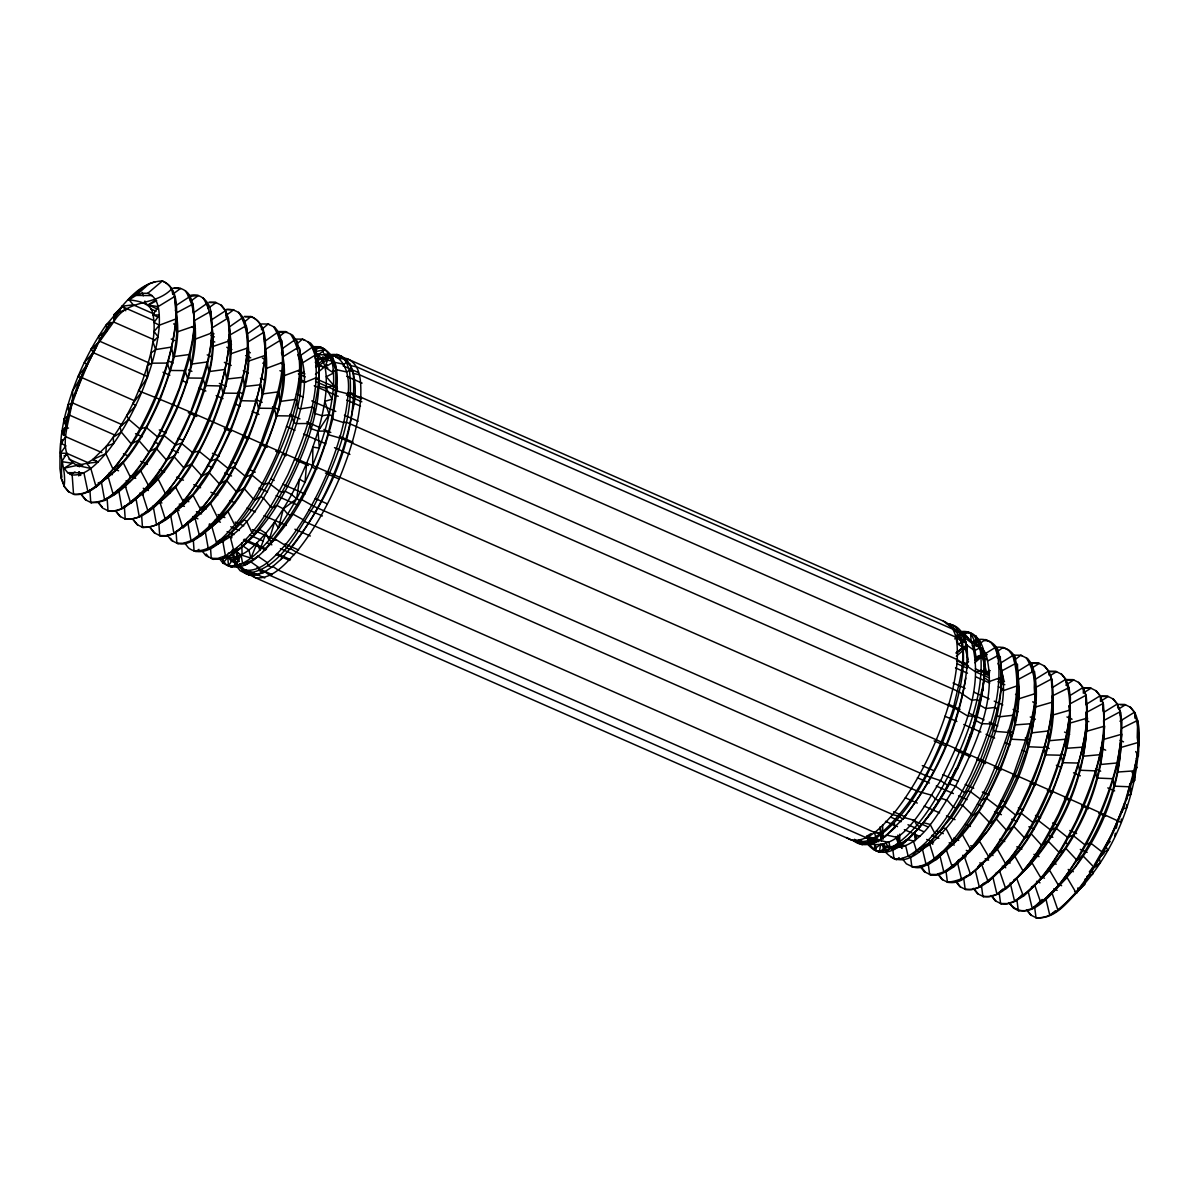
<?xml version="1.0" encoding="UTF-8"?>
<svg xmlns="http://www.w3.org/2000/svg" width="1199" height="1199" viewBox="0 0 1199 1199"><rect width="100%" height="100%" fill="white"/><g stroke="black" fill="none" stroke-linecap="round" stroke-linejoin="round"><path stroke-width="1.5" d="M89.85 489.537L90.764 502.501C119.42 502.171 140.838 469.304 156.11 448.186C177.332 411.242 196.441 369.562 194.313 326.053L177.077 331.973C174.859 315.292 181.948 289.184 162.3 281.001C137.151 281.75 121.938 307.978 106.321 324.659C86.658 353.016 72.42 385.134 64.311 418.661C61.883 429.991 60.115 441.547 60.594 453.177C62.453 464.283 65.84 474.744 64.117 486.284L68.208 491.545L74.188 494.543C91.394 495.921 102.829 480.02 115.149 470.548C127.649 457.853 137.42 442.821 146.068 427.309C162.899 394.681 177.422 358.981 177.122 321.692M997.433 658.176L997.433 648.824C993.746 642.274 986.103 638.453 978.654 639.487M1014.609 661.758L1014.624 656.378C1011.072 649.993 1003.728 646.186 996.459 647.325M1031.799 671.41L1031.799 663.946L1027.588 658.551L1020.874 655.239L1014.279 655.164M1048.975 675.052L1048.99 671.575L1044.764 666.179L1038.649 663.107L1032.054 663.032M1066.166 683.28L1066.166 679.803L1061.969 674.438L1055.869 671.365L1049.32 671.305M1083.341 693.247L1083.341 688.031L1079.175 682.696L1073.105 679.638L1066.585 679.578M1100.517 701.475L1100.532 696.259L1096.381 690.954L1090.341 687.911L1083.851 687.851M1117.708 707.965L1117.708 704.487L1113.586 699.212L1107.576 696.184L1101.117 696.109M1134.883 718.141L1134.883 712.716L1130.792 707.455L1124.812 704.457L1118.382 704.383M111.297 322.606C95.425 343.723 87.332 369.307 72.48 390.904C75.177 413.52 50.418 453.777 79.614 466.771M68.868 491.86L64.117 486.284L61.329 478.611L61.763 461.63L72.135 463.219L64.132 468.165L67.624 472.646L72.165 474.939C86.583 476.018 96.939 463.129 105.842 453.642C121.054 435.027 132.549 413.685 141.947 391.623C150.534 370.371 157.549 348.175 159.317 325.214C159.422 314.213 160.126 298.101 147.777 293.305L142.306 293.245L136.042 295.419L129.132 299.795L133.269 304.861L153.847 313.913M209.27 528.939L209.285 524.083M231.782 537.841L231.797 532.716L231.692 534.949M241.703 542.862L242.138 555.017M219.792 559.094L222.954 563.14L227.825 557.355C244.116 558.584 255.807 544.016 265.878 533.3C283.039 512.258 296.033 488.158 306.644 463.234C316.356 439.239 324.27 414.165 326.263 388.221C326.218 376.531 327.357 360.255 315.802 353.465M222.804 558.105L222.954 563.14L228.439 565.898C245.825 567.217 258.325 551.66 269.071 540.209C287.415 517.728 301.309 491.98 312.639 465.377C323.011 439.733 331.464 412.936 333.592 385.224C333.727 371.96 334.581 352.506 319.668 346.721L313.074 346.646M880.066 827.235L880.995 839.285M882.584 824.837L883.019 836.977M894.499 827.43L894.514 823.773M897.871 835.074L898.561 845.415M899.73 841.143L899.76 834.144M915.706 839.405L915.706 835.913L916.95 836.452M960.834 631.648C976.271 629.37 985.098 645.796 984.529 659.36C985.803 691.538 975.521 722.338 963.531 751.743C953.13 778.84 938.577 804.364 919.978 826.591C911.51 836.572 899.984 848.038 885.761 846.824L879.332 852.279L873.861 849.521L869.635 844.111L866.502 842.732C888.594 871.493 918.914 827.655 932.597 811.408C960.444 769.953 981.531 721.948 984.484 671.605L981.352 670.226L975.911 672.129L967.203 666.284C968.148 650.667 967.248 624.529 946.326 623.855M984.214 677.69L984.529 659.36L984.214 677.69L989.685 681.377L999.172 678.064L1001.675 679.159C999.846 728.812 979.193 776.263 951.826 817.044C937.228 832.166 908.767 877.893 885.372 851.919M1069.793 714.424C1069.253 756.884 1051.628 797.35 1030.511 833.47C1019.794 852.399 1003.818 867.072 988.186 881.79C981.531 886.391 973.573 891.322 965.165 889.298L963.711 878.282M1121.275 738.794C1120.256 785.09 1100.202 829.273 1074.933 867.297C1060.321 881.55 1030.99 930.004 1008.824 902.637L1013.635 908.183L1018.985 910.895M1069.868 899.205C1110.124 861.257 1133.954 805.683 1138.391 750.904M1126.565 804.694L1126.52 808.096L1122.534 808.815L1111.968 834.204L1094.252 865.064M1126.61 799.583L1129.818 784.026L1134.689 780.339C1134.719 757.978 1144.685 734.462 1134.883 712.716L1130.132 707.14M1121.395 818.992L1121.005 822.394C1060.021 793.948 998.093 768.079 936.329 739.783L312.639 465.377L312.879 447.092L319.294 448.111L318.08 431.13L329.14 414.629L324.854 401.32L332.078 399.222L326.263 388.221L319.234 386.393C318.2 371.825 321.497 354.634 310.466 343.034L302.493 339.167L295.883 339.092M78.774 475.928L78.864 472.301M1051.658 686.712L1051.838 679.458L1048.99 671.575L1044.119 665.865M1068.864 693.082L1068.998 687.656L1066.166 679.803L1061.325 674.123M1085.934 704.892L1086.174 695.84L1083.341 688.031L1078.515 682.381M1103.155 711.262L1103.335 704.023L1100.532 696.259L1095.721 690.639M1120.406 715.833L1120.495 712.206L1117.708 704.487L1112.927 698.897M101.885 452.593L65.885 436.751L60.624 443.031L59.995 456.774L59.95 468.689L61.329 478.611L64.206 485.07M967.203 666.284L967.353 651.791L965.929 641.6L962.168 639.936L959.305 632.053L957.941 632.892L953.055 629.295L356.568 366.849L350.408 365.59L346.241 360.255L340.831 357.512L335.93 357.467M1136.277 758.487L1138.376 755.969L1139.005 742.226L1121.245 747.367L1121.889 722.188L1120.495 712.206L1117.048 704.173L1104.339 712.011M188.273 296.183C198.809 291.387 209.345 300.874 210.754 311.275C212.088 331.419 214.591 351.772 208.881 371.6C197.415 412.876 181.274 456.714 148.646 485.82L140.358 470.218L130.526 477.367L122.912 462.08L113.081 469.244L105.842 453.642L106.291 446.238C127.888 419.155 142.486 386.797 150.759 353.255C153.367 340.681 155.525 327.627 153.037 314.857C151.614 302.897 138.799 301.144 129.132 299.795M146.383 376.051L93.237 352.656L91.244 348.909L99.847 341.295L113.65 321.991L114.085 314.588L122.763 306L125.775 310.751M1085.245 878.852L1084.915 884.412C1070.452 896.912 1057.833 919.873 1036.026 917.73L1034.572 906.699M124.306 506.068L125.236 519.047C146.473 520.666 161.116 499.563 175.264 486.494C197.355 459.067 212.628 426.649 222.969 393.122L221.245 386.003L205.224 385.568L202.826 378.165L187.479 378.015L185.081 370.611L169.733 370.461L167.335 363.057L152.063 363.192L147.582 365.425L147.462 377.325L138.544 390.829C195.482 412.951 250.426 439.149 306.644 463.234L305.026 482.403L299.525 479.18L296.648 498.799L283.324 508.886L278.453 528.055L274.646 521.925L269.071 540.209L272.218 541.588C302.852 507.417 321.242 463.219 332.663 419.095C335.225 397.304 346.721 357.527 319.668 346.721L313.359 349.419M984.484 671.605L982.79 690.804L982.985 685.603L970.83 736.561L970.201 734.492L964.596 752.717M60.55 451.663L60.654 457.074M1122.159 812.203C1130.282 780.339 1146.109 745.403 1134.239 712.401L1119.926 721.213M1077.991 887.8L1077.242 892.775L1074.574 891.501M879.332 852.279L880.636 844.246L873.861 849.521L875.27 844.351M61.464 443.15L62.093 439.823M63.052 434.832L64.326 428.163L68.508 428.058M62.123 443.45L62.753 440.123M63.712 435.132L69.152 412.471L81.397 377.415L134.558 400.796M965.794 678.049C956.592 729.112 934.935 778.241 902.787 819.022L898.351 816.084L892.775 814.616L296.273 552.169L290.817 548.782L290.023 549.427L286.261 547.763L285.077 545.23L275.245 539.115C263.076 551.045 247.803 572.088 228.439 565.898L227.825 557.355M1114.695 836.512L1115.34 833.185M1116.314 828.224L1117.603 821.585M65.256 424.611C74.383 388.296 89.715 353.42 110.638 322.336M210.499 547.883L211.249 558.344C232.126 564.07 245.525 540.524 259.673 529.448L265.878 533.3L259.823 550.296L257.215 542.742L250.921 558.075L241.074 554.957L235.229 550.806L228.245 553.234M963.531 751.743L957.461 768.664L955.918 768.784C942.399 796.99 926.227 824.327 901.813 844.456L898.68 843.077L896.897 837.337L886.481 835.059C877.218 842.942 863.76 849.177 852.909 840.304M74.563 395.88L88.441 362.518L96.594 346.571L91.244 348.909M1124.437 803.12C1112.687 835.148 1097.16 866.143 1075.578 892.73C1065.102 903.866 1052.947 919.004 1036.026 917.73M954.839 638.992L956.412 635.665L963.966 633.027L970.561 633.102L976.301 644.238L980.242 649.288L985.788 653.365C998.392 698.867 974.712 745.808 955.588 786.214C939.596 809.04 917.61 859.878 881.924 844.89M61.763 461.63L66.904 453.372L89.191 463.189M158.178 317.121L153.037 314.857L158.163 306.599L174.499 296.618L175.923 313.134L192.964 304.081C198.285 338.523 185.92 372.754 173.81 404.468C159.137 437.68 141.707 471.447 113.425 495.157L108.33 477.397L102.08 480.619M228.439 565.898L234 557.415L235.034 565.973L241.074 554.957L242.588 563.335L245.72 564.714L257.89 556.186L267.347 562.661L268.096 565.628L271.873 567.292L272.862 566.438L278.123 570.035L874.611 832.481L880.411 833.74C917.58 801.307 938.472 754.246 953.475 708.189C957.761 684.359 974.757 641 948.364 624.814L949.623 623.885L955.093 626.642L963.067 636.654L971.864 643.129C984.919 690.234 960.399 738.854 940.601 780.684C923.47 806.298 898.411 860.672 859.173 840.019M141.947 391.623L132.909 403.434L135.637 405.742L126.704 415.573L128.698 419.32L139.908 428.942L146.068 427.309L157.504 436.856L163.663 435.237L175.758 445.069L181.259 443.15L192.694 452.682L198.854 451.064L210.949 460.896L216.449 458.977C232.441 428.568 245.27 395.7 248.238 361.214C246.29 343.499 253.004 308.817 226.611 309.357M113.635 317.81L122.763 306M114.295 318.095L120.005 310.706M290.023 549.427C322.171 508.646 343.828 459.502 353.031 408.439C358.516 388.896 355.369 346.376 325.723 355.788M1089.321 871.868L1092.289 868.001L1100.352 862.8L1099.153 857.705L1104.069 853.343M64.132 468.165L86.673 463.369L90.794 468.449L96.085 486.929C142.441 443.84 168.669 380.832 176.523 318.739L159.317 325.214L154.057 331.479L158.058 336.814L152.932 341.85L155.615 349.583L150.759 353.255L152.063 363.192M93.237 352.656L84.305 362.488L87.032 364.796L77.995 376.606L81.397 377.415M1110.229 841.428L1105.763 846.344L1107.756 850.091L1103.065 852.714L1085.365 881.19L1076.237 893L1067.065 877.503L1040.987 903.237L1034.887 885.626L1031.41 887.14M128.383 299.855L141.092 288.884L133.659 295.374M149.575 363.177L99.847 341.295L98.648 336.2L106.711 330.999L106.321 324.659L113.65 321.991C127.649 297.712 153.877 307.184 171.727 288.944L172.746 294.399M301.563 373.983L303.827 371.525M262.956 551.675C306.479 501.122 340.396 432.15 335.345 364.151L332.213 362.772L324.974 367.209L317.96 365.665L315.322 358.381L314.678 348.429L312.175 347.32L307.963 341.925M280.776 559.513C325.079 508.931 358.366 440.453 353.165 371.99L349.389 370.341L346.541 362.443L342.329 357.047L336.844 354.275L334.476 356.283L328.031 356.223L320.658 358.786L315.232 362.218M986.013 674.617L989.475 670.841M987.257 675.172L989.565 672.639M902.787 819.022C938.068 775.004 961.973 720.419 967.308 664.051L963.546 662.388L962.123 662.882L957.282 659.63L360.794 397.199L354.589 395.58L354.544 394.441L350.767 392.777L348.07 393.886L336.904 390.979L336.724 386.603L333.592 385.224L326.308 376.741L333.637 372.979L324.974 367.209L329.365 354.889L332.498 356.268L332.872 361.978L335.6 369.532L346.736 371.96L349.389 370.341C355.354 418.046 334.656 464.598 313.838 506.353C296.977 531.846 279.907 570.469 245.615 573.467L240.145 570.694L235.918 565.299L239.695 566.947L243.907 572.358L249.377 575.115L255.987 575.19L263.54 572.552L272.862 566.438M1087.163 703.783L1099.873 695.945L1103.335 704.023C1110.289 775.468 1076.852 849.237 1023.391 896.088L1016.617 878.208C1007.969 887.35 996.714 898.965 982.88 896.417L981.426 885.387M1068.609 900.449L1057.908 910.116L1051.823 892.506M1132.006 772.606L1137.117 767.57L1135.123 764.917M1000.341 665.355C1009.783 697.743 995.755 731.69 984.814 761.979C971.46 792.209 955.588 822.949 929.869 844.516L927.157 843.931L919.693 848.652L910.67 857.27L908.168 856.176L900.599 858.814L894.004 858.739L892.611 848.158L887.56 845.61L885.611 843.107M952.755 865.019C947.39 871.853 938.457 877.263 929.63 874.416L928.236 863.79M966.259 876.094C961.883 881.58 954.134 883.558 947.435 882.194L945.996 871.178M983.899 883.213L979.913 887.02L971.715 889.373L965.165 889.298M1002.874 889.059L997.553 894.139L989.4 896.477L982.88 896.417M1021.848 894.904C1016.902 901.333 1008.719 905.44 1000.595 903.521L999.142 892.491M1042.156 899.475L1032.834 908.392L1024.77 910.685L1018.311 910.626L1016.857 899.595M1055.465 910.73L1049.799 915.242L1045.918 899.01M128.698 419.32L120.095 426.934L121.294 432.045L131.216 443.87L138.574 440.198L148.766 451.873L156.11 448.186L166.316 459.861L173.66 456.19L183.852 467.865L191.211 464.178L202.076 476.153L208.761 472.181L216.449 458.977L228.544 468.809L234.045 466.891C251.58 432.225 267.977 394.006 265.578 354.379M105.842 453.642L92.848 459.472L98.183 462.005L86.673 463.369L92.848 459.472L106.291 446.238L113.62 443.57L113.231 437.245L121.294 432.045M299.675 363.792L302.103 361.663L300.769 357.362M315.592 365.995C322.501 360.105 331.164 354.664 340.621 355.938L340.831 357.512L346.871 358.681L943.358 621.127C958.271 626.912 957.431 646.366 957.282 659.63C955.153 687.357 946.7 714.139 936.329 739.783C924.999 766.386 911.12 792.149 892.775 814.616C882.014 826.066 869.53 841.623 852.129 840.319L255.642 577.873L250.156 575.1L245.945 569.705M316.086 367.449L326.832 360.045L332.723 361.259M315.487 374.298L327.162 364.766M271.873 567.292L281.675 558.749M956.397 652.945L966.919 644.762M956.352 656.258L965.255 648.494L962.752 647.385L956.083 653.05L967.428 645.152M964.61 665.1L968.597 661.623M975.476 659.675L980.572 655.224L975.132 659.84M974.817 662.717L982.446 656.048L986.552 672.234L990.119 670.706M984.634 674.797L987.212 672.549M895.173 827.475L884.637 836.887L876.304 842.163L872.542 840.499L864.974 843.137L858.379 843.062L858.169 841.488L855.472 840.109M1019.15 876.004C1064.667 829.453 1092.814 761.365 1086.174 695.84L1082.697 687.716L1069.973 695.555M257.89 556.186L254.053 559.453L250.921 558.075L248.882 550.026L242.917 545.95L227.915 556.876L225.412 555.781L217.843 558.404L211.249 558.344M147.777 293.305L162.3 281.001C176.808 286.636 175.968 305.55 175.848 318.454C173.765 345.417 165.552 371.48 155.45 396.434C144.435 422.318 130.931 447.377 113.081 469.244C102.619 480.379 90.465 495.517 73.544 494.228L72.165 474.939M173.046 294.01L180.689 288.374M190.761 301.114L198.405 295.479L188.947 296.453M209.87 307.049L216.12 302.583L209.6 302.523M226.191 315.337L233.835 309.702L227.285 309.627M243.907 322.441L250.891 316.536C270.944 324.869 263.81 351.487 266.028 368.528L282.05 362.548L283.294 363.087C285.167 407.66 265.593 450.314 243.847 488.173C232.786 506.862 217.798 522.749 200.623 535.938C193.833 540.569 185.395 545.965 176.882 543.222L176.118 532.476M261.382 329.74L268.126 324.045L269.37 324.584M280.131 335.99L285.302 331.598L287.175 332.423L280.581 332.363M297.232 343.603L302.493 339.167L304.996 340.261M314.513 351.082L319.668 346.721M899.145 857.615L896.507 859.833L891.037 857.075M278.708 331.538L285.302 331.598L292.646 335.195C304.996 351.547 301.069 374.927 300.215 394.261C295.044 425.39 283.459 455.155 268.666 482.912L264.155 484.501L262.281 483.677L251.64 474.804L246.35 476.662L245.106 476.108L234.045 466.891L226.311 480.17L219.627 484.156L208.761 472.181L192.709 494.617L183.537 502.081L175.264 486.494L165.417 493.643L157.818 478.356L149.95 486.929L130.781 503.385L125.026 485.31L105.272 500.313L97.224 502.561L90.764 502.501M216.165 544.451C252.614 528.954 269.37 487.798 285.692 454.331C296.767 423.352 311.515 388.311 300.664 355.369L312.175 347.32L315.037 355.219L317.54 356.313C324.719 403.478 306.449 450.015 285.137 491.23L281.975 492.339L279.472 491.23L268.666 482.912L260.708 496.581L255.222 499.833L253.349 499.009L243.847 488.173L237.417 492.01L236.173 491.455L226.311 480.17L210.155 502.756L200.982 510.219L192.709 494.617L184.751 503.31L165.492 519.841L159.737 501.767L139.893 516.829L131.755 519.107L125.236 519.047M181.574 527.47C176.013 533.285 167.845 537.617 159.707 535.578L158.778 522.614M997.073 651.866L1003.053 647.4L1008.539 650.158L1012.75 655.553L1014.624 656.378C1027.933 704.487 1007.685 755.205 986.088 797.949L981.906 800.288L970.576 791.745L968.118 790.83L964.73 792.734L955.588 786.214L949.623 784.011L947.555 785.165L940.601 780.684L926.602 775.948L313.838 506.353L301.608 499.533L299.78 500.178L296.648 498.799L291.687 494.528L285.137 491.23L276.894 505.393L273.042 507.672L270.539 506.577L263.36 498.02L260.708 496.581C249.767 514.881 235.349 530.812 218.428 543.776L216.554 542.952L211.788 526.451L192.29 541.199L191.046 540.659L183.492 543.297L176.882 543.222M919.978 826.591L916.845 825.212L914.238 820.266L904.211 817.628L884.637 836.887L880.875 835.238L880.411 833.74L872.168 838.955L866.278 837.741L269.79 575.31L264.634 571.653L263.54 572.552L259.763 570.889L259.209 567.801L249.932 561.222L242.708 563.74L239.545 563.71M983.69 654.294L975.506 660.484M98.648 336.2L105.287 331.643M1100.352 862.8L1094.387 867.641L1082.727 855.606L1076.972 860.253L1058.747 885.761L1049.56 870.264L1023.391 896.088L1015.193 901.273L1007.085 903.581L1000.595 903.521M64.326 423.412L64.311 418.661L69.182 414.974L67.878 405.037L72.36 402.819L122.088 424.686M198.944 549.367L195.947 551.6L194.073 550.776L193.339 540.464M846.659 837.546C854.228 842.312 864.149 843.017 872.168 838.955L872.542 840.499C907.283 818.303 925.928 778.795 942.579 742.526C954.959 710.123 967.593 675.127 962.168 639.936L960.759 640.686L955.903 637.194L359.415 374.747L353.225 373.384L350.303 364.106L346.541 362.443L343.948 364.256L332.872 361.978L328.841 356.822L323.61 354.185C345.447 352.656 350.213 377.071 348.07 393.886C345.986 420.954 337.743 447.107 327.612 472.151C316.551 498.125 302.987 523.274 285.077 545.23C274.571 556.396 262.371 571.593 245.39 570.304L236.398 563.68L231.572 567.277L226.101 564.519L222.939 560.473M1015.253 659.42L1020.874 655.239L1022.118 655.778M1032.804 667.453L1039.293 663.422L1032.714 663.347M1050.039 675.726L1056.529 671.68L1049.979 671.62M1065.806 685.094L1073.764 679.953L1067.245 679.893M1084.495 692.273L1091 688.226L1084.51 688.166M1101.731 700.546L1108.236 696.499L1101.776 696.439M1118.967 708.804L1125.456 704.772L1120.645 704.712M175.728 305.7L190.176 296.363L192.964 304.081L193.369 313.104M193.504 312.849L207.262 303.242L208.281 308.698M211.264 319.998L225.712 310.661C234.195 337.219 230.568 366.654 222.969 393.122L238.316 393.272L240.714 400.676L256.736 401.11L258.459 408.23L273.297 408.379L274.541 408.934L276.205 415.783L290.473 415.948L292.346 416.772L293.77 422.603L296.618 423.607L307.663 423.502L310.166 424.596L311.155 428.702L318.08 431.13L324.839 431.055L327.986 432.434L328.556 434.787L342.03 438.624L954.794 708.219L967.548 715.938L972.614 716.058L975.746 717.437L976.016 720.599L981.621 723.686L990.419 723.896L992.922 725.005L993.371 730.161L995.68 731.435L1010.113 732.559L1011.327 739.213L1027.288 740.113L1027.873 746.737L1017.292 776.457L1003.443 805.413L987.676 830.772L971.55 850.031L953.37 867.132L945.037 872.392L943.793 871.853L936.239 874.476L929.63 874.416M229.039 327.147L242.798 317.54L243.697 321.272M246.799 334.296L260.573 324.689L261.472 328.421M264.529 341.49L277.808 332.198L279.052 332.752C291.162 369.532 274.706 408.649 262.326 443.24C247.339 477.187 229.519 511.703 200.623 535.938L199.379 535.383L195.092 518.538L187.224 522.794M282.23 348.684L294.999 339.767L296.872 340.591L297.442 349.449M869.635 844.111L876.694 839.195L880.186 839.899M891.142 848.667L898.336 843.631L901.213 844.231L903.087 846.629M142.441 288.03L149.201 283.758L155.076 281.72M147.912 305.34L156.679 300.694M102.739 480.934C131.006 462.035 146.413 429.572 160.156 399.552C170.453 371.435 182.937 340.291 175.399 310.091M317.135 360.359L321.302 357.722M117.982 489.762L118.641 490.076C148.017 471.327 163.753 437.935 177.842 407.285C188.303 379.903 198.974 350.333 194.388 320.598L194.867 339.287L211.429 333.082L212.658 346.601L229.893 340.666C221.92 403.778 195.257 467.82 148.136 511.613L142.381 493.538C130.826 499.144 122.448 514.341 108 510.774L107.086 497.795M152.603 506.278L153.262 506.592C182.997 487.603 198.944 453.792 213.197 422.767C223.793 395.026 234.599 365.096 229.953 334.971L228.529 318.469L225.037 310.391L220.856 305.056M204.519 531.052L205.179 531.367C235.469 512.018 251.715 477.577 266.238 445.968C276.924 416.787 289.873 384.459 282.065 353.106M986.552 672.234L989.46 670.391M919.693 848.652L922.451 849.207L929.869 844.516L934.306 858.739L936.179 859.563C956.322 842.208 973.753 821.645 986.088 797.949L999.097 807.856L1004.103 805.698L1015.628 815.11L1020.799 812.877C1042.261 772.276 1058.237 725.905 1051.838 679.458L1048.331 671.26L1035.621 679.099M941.095 853.568C970.441 833.949 986.417 800.258 1000.685 769.114C1011.476 740.862 1022.477 710.378 1017.741 679.713M958.061 860.417L964.506 857.045L970.591 874.641C990.749 857.165 1008.464 836.692 1020.799 812.877L1032.983 822.574L1038.154 820.341L1050.998 830.322L1055.51 827.805L1067.695 837.501L1072.865 835.268L1085.05 844.965L1090.221 842.732L1103.065 852.714C1116.928 826.86 1127.914 799.403 1134.674 770.837L1117.498 772.051L1117.498 762.924L1121.844 734.163L1104.084 739.303L1103.635 725.5M961.613 858.859C1007.49 818.407 1036.401 752.582 1035.396 691.433M978.564 865.723L989.1 857.225L997.058 848.532L1005.571 863.76L1014.564 855.786L1023.077 870.999L1032.069 863.025L1041.242 878.522C1075.248 834.699 1098.824 781.478 1104.684 726.099L1086.923 731.225L1085.754 712.146M977.799 866.907C1005.811 847.228 1021.398 814.735 1035.217 784.386C1045.873 756.494 1056.754 726.369 1052.078 696.079L1068.998 687.656L1070.422 697.788L1069.763 723.162L1087.538 718.036C1079.55 781.134 1052.902 845.16 1005.781 888.939L999.696 871.328L996.174 872.872M995.425 874.041C1023.257 854.467 1038.754 822.184 1052.497 792.029C1062.884 764.827 1073.465 735.572 1069.478 706.016M1013.784 880.006L1016.617 878.208M1014.459 880.276C1059.766 840.019 1087.673 776.517 1086.894 715.923M1032.069 887.41C1076.657 848.322 1107.276 780.159 1103.575 720.644L1119.851 711.891C1125.501 752.492 1109.24 792.449 1093.248 828.929C1077.961 858.379 1061.265 890.198 1032.159 908.108L1028.277 891.891M1048.286 895.428C1093.563 857.63 1123.403 789.437 1120.975 730.536M155.81 300.065L147.807 305.011L158.163 306.599M221.875 559.124L225.817 556.681M239.695 566.947L241.059 566.108M956.292 635.26L962.602 635.32L967.428 631.723L972.899 634.481L977.125 639.876L979.973 647.775L983.105 649.154L984.244 666.224L982.925 656.677L980.242 649.288L980.257 641.27L977.125 639.876L971.864 643.129L967.833 637.973L953.61 628.696L953.385 625.533L948.439 625.488M1001.15 662.702L1012.75 655.553C1025.759 698.627 1004.702 743.695 988.411 783.082C976.406 807.512 962.362 831.387 943.208 850.975C934.576 858.739 924.369 868.121 911.825 866.577L910.506 856.521M1016.782 671.89L1030.555 663.392L1031.799 663.946C1040.942 690.609 1034.602 720.164 1027.873 746.737L1043.819 747.412L1045.723 754.86L1061.025 755.235L1062.928 762.684L1078.231 763.059L1079.49 770.208L1095.436 770.882L1096.695 778.031L1112.642 778.706L1114.545 786.154L1130.492 786.829L1131.122 793.963L1126.64 796.181M1052.797 687.327L1065.506 679.488C1077.556 716.058 1061.19 754.95 1048.885 789.347C1032.309 825.407 1013.784 864.689 979.238 886.75L975.357 870.519M194.388 320.598L210.754 311.275C216.434 352.101 200.083 392.268 184.002 428.957C168.639 458.558 151.853 490.556 122.583 508.571L114.49 510.834L108 510.774M212.163 327.792L227.855 318.2C233.58 359.22 217.139 399.612 200.967 436.481C185.515 466.246 168.654 498.394 139.234 516.514L135.952 498.334C165.507 479.465 181.349 445.863 195.512 415.019C206.048 387.472 216.779 357.707 212.163 327.792L211.489 327.507M229.953 334.971L246.32 325.663L247.728 335.795L248.238 361.214L265.474 355.294C256.691 419.89 228.559 493.688 174.514 533.33L166.286 535.653L159.707 535.578M869.065 842.537L866.787 836.228L871.133 833.575M70.127 474.549L75.012 471.926M236.832 548.228L238.241 558.314L236.832 559.064L233.071 557.4M1019.315 678.874L1033.418 671.29L1034.662 671.83L1034.257 687.582L1035.441 707.035L1053.217 701.895C1047.252 758.188 1023.302 812.248 988.74 856.79L979.553 841.293L953.37 867.132L952.126 866.577L946.236 849.611C934.71 855.202 926.632 872.243 911.825 866.577M1034.902 687.896L1051.178 679.159C1057.128 726.834 1036.446 773.385 1015.628 815.11C998.782 840.604 981.711 879.197 947.435 882.194M1070.872 703.393L1085.515 695.525C1091.24 736.561 1074.799 776.952 1058.627 813.836C1043.175 843.601 1026.299 875.765 996.879 893.869L992.997 877.638M1086.399 712.461L1102.675 703.708C1108.371 744.519 1092.019 784.701 1075.938 821.375C1060.56 850.99 1043.789 882.974 1014.519 900.989L1010.217 882.959M1122.369 727.958L1137.671 720.389L1137.237 737.37L1138.406 745.823M114.085 314.588L127.094 308.772L154.536 320.837M326.263 388.221L333.592 385.224M1086.819 876.469L1092.679 874.341L1092.289 868.001M170.603 289.064C177.842 285.827 186.594 289.424 190.176 296.363L190.506 301.548M63.937 455.935L67.234 454.781M98.168 482.927L101.345 481.818L104.613 499.998C143.325 474.384 162.944 428.912 179.655 387.292C187.763 357.257 204.235 319.608 185.365 290.817M217.169 541.558L227.945 535.698L230.403 537.377L233.745 550.506L236.248 551.615C252.689 539.01 266.118 523.034 276.894 505.393L283.324 508.886L287.715 514.131L290.862 515.51L293.066 514.191L303.287 519.767L304.906 521.7L917.67 791.295L932.058 795.342L935.49 799.134L938.622 800.512L941.26 798.369L947.345 800.377L953.295 806.972L955.798 808.081L960.129 804.574L962.632 805.398L972.989 815.635L978.969 811.603L990.164 823.188L996.369 818.992L1006.71 830.457L1013.769 826.366L1024.77 838.116L1031.17 833.755L1041.511 845.22L1047.911 840.844L1059.571 852.879L1065.986 848.517L1076.972 860.253C1095.316 830.128 1109.3 797.26 1117.498 762.924L1100.982 764.452L1099.663 754.711L1083.132 756.239L1083.132 747.112L1065.956 748.326L1065.941 739.198L1070.377 709.958L1052.602 715.099L1052.152 701.04M264.634 571.653L257.156 574.246L250.636 574.186L245.225 571.443L242.093 567.442M957.926 644.043L965 641.585L956.412 635.665L957.926 644.043L963.771 648.194L967.263 646.98M971.085 642.124L977.14 640.011M973.903 644.927L976.061 656.902L982.835 654.549L987.272 654.594M985.203 656.273L978.474 658.611L976.061 656.902M314.932 351.787L325.139 349.479L318.364 354.754L329.365 354.889L322.306 359.805L317.076 358.741M155.615 349.583L171.517 347.066L173.345 356.658L189.277 354.529L191.106 364.121L207.052 361.993L208.881 371.6L224.812 369.472L226.641 379.064L243.262 377.22L244.416 386.528L261.022 384.684L262.176 393.991L277.598 391.953L278.842 392.493L279.952 401.455L294.774 399.507L296.648 400.331L297.592 407.975L300.469 408.889L311.965 407.075L314.468 408.17L315.127 413.535L322.096 415.738L329.14 414.629L332.273 416.008L332.663 419.095L343.723 422.603L346.316 422.183L959.095 691.793L971.655 700.231L976.9 699.631L980.033 701.01L980.048 705.222L985.578 708.519L994.72 707.47L997.223 708.564L997.223 715.443L999.516 716.807L1012.526 715.308L1014.399 716.133L1015.058 724.9L1031.59 723.686L1032.249 732.814L1048.106 730.985L1049.425 740.712L1065.941 739.198C1052.063 791.61 1029.431 845.085 988.186 881.79L981.426 863.909L970.591 874.641L961.598 879.631L957.282 861.601M133.269 304.861L121.758 306.225L127.094 308.772M174.23 288.315L179.071 288.36M152.303 295.598L136.042 295.419L149.201 283.758M208.926 302.253L215.445 302.313L221.545 305.325L225.712 310.661L226.161 317.57M244.296 316.461L250.891 316.536C265.788 322.321 264.934 341.745 264.799 355.009C263.195 376.546 257.545 397.528 250.516 417.866C233.445 460.386 213.392 506.862 173.855 533.015L170.573 514.851C200.488 495.742 216.539 461.72 230.882 430.501C241.539 402.594 252.404 372.469 247.728 342.165L263.42 332.573L264.679 345.477M244.971 316.731L251.565 316.806M261.532 323.97L268.126 324.045L274.841 327.357L279.052 332.752L279.412 338.298M316.206 348.025L322.801 348.1L323.4 352.656M317.3 354.11L320.448 354.14M340.276 358.621L346.871 358.681C361.783 364.481 360.929 383.92 360.794 397.199C358.666 424.911 350.213 451.693 339.842 477.337C328.511 503.955 314.618 529.703 296.273 552.169C285.527 563.62 273.027 579.177 255.642 577.873L250.636 574.186L249.377 575.115L245.615 573.467L245.39 570.304L240.04 567.607L235.933 562.346L227.136 555.871L231.167 561.027L236.398 563.68M67.624 472.646L83.9 472.811L87.977 492.055L101.345 481.818M141.542 514.341L142.471 527.32C159.767 528.624 172.176 513.157 182.877 501.767C201.102 479.435 214.906 453.836 226.176 427.369C237.207 393.557 259.913 345.732 238.601 312.175M142.471 527.32C170.962 527.785 187.149 496.221 202.076 476.153C225.382 437.065 243.502 393.647 247.683 347.98L230.448 353.9L229.279 334.701M194.073 550.776C211.459 552.095 223.958 536.538 234.719 525.087C253.064 502.621 266.942 476.857 278.273 450.254C289.364 416.233 312.205 368.123 290.772 334.371M984.454 640.626L987.751 640.656M972.269 645.781L976.84 645.826L981.891 648.374L985.788 653.365L994.93 647.715L997.433 648.824C1009.558 685.603 993.087 724.721 980.722 759.312C965.72 793.258 947.899 827.775 919.004 852.009L916.501 850.9L913.383 840.934L906.819 839.495L893.48 849.716L890.347 848.337L882.794 850.975L876.199 850.9L875.39 844.815L870.159 842.178L866.128 837.022M153.037 314.857L159.347 315.052L154.086 322.411L159.317 325.214M66.904 453.372L60.594 453.177L65.84 445.818L60.624 443.031M317.135 358.066L320.658 358.786M76.196 465.272L90.794 468.449M895.773 836.557L898.665 837.202L901.438 847.768M923.815 822.784L930.139 824.447L934.65 833.05L937.153 834.144L943.418 827.939L946.026 828.614L952.471 840.889L954.344 841.713C988.92 797.14 1012.9 743.035 1018.85 686.727L1016.977 685.903L1003.473 690.624L1001.21 689.095L1000.296 656.722L997.793 655.613L994.93 647.715L990.719 642.319L985.248 639.562L976.84 645.826L971.175 641.645L963.966 633.027L964.581 638.168M866.787 836.228L876.694 839.195L878.672 841.713M306.644 463.234L312.639 465.377M959.305 632.053L963.082 633.701L963.067 636.654L965.854 644.373L974.592 650.667L979.973 647.775C985.758 689.275 969.137 730.116 952.785 767.405C937.168 797.5 920.113 830.023 890.347 848.337L888.924 842.372L878.342 840.214L870.969 842.777L864.524 842.717L862.156 844.725L856.671 841.953L854.572 839.255M322.696 356.837L326.458 358.501L326.832 360.045M343.004 365.77L358.426 372.559M315.622 362.668L318.125 363.762L318.589 365.26L327.807 368.033M332.947 370.296L336.379 371.795M346.661 376.321L362.098 383.11M143.745 302.972L157.459 308.997M210.619 332.393L214.051 333.892M227.765 339.931L231.197 341.445M280.926 363.327L284.343 364.826M298.071 370.866L304.921 373.878M315.217 378.404L337.504 388.221M347.785 392.747L361.513 398.772M956.487 660.559L968.492 665.835M975.357 668.847L989.07 674.887M997.643 678.664L1004.507 681.676M150.924 309.012L156.065 311.275M192.08 327.117L195.497 328.631M210.934 335.42L214.366 336.919M228.08 342.959L231.512 344.473M246.949 351.262L250.366 352.776M262.371 358.051L265.803 359.565M298.386 373.893L305.235 376.906M315.532 381.432L337.818 391.249M346.391 395.011L361.828 401.8M956.802 663.587L967.098 668.113M975.671 671.875L989.385 677.915M997.958 681.691L1004.822 684.704M1085.41 720.164L1088.842 721.678M173.615 323.91L177.047 325.424M211.339 340.501L214.771 342.015M226.761 347.305L231.917 349.568M245.63 355.593L250.771 357.857M262.776 363.147L266.208 364.646M279.922 370.686L283.354 372.2M298.776 378.989L305.64 382.001M314.213 385.778L338.223 396.329M346.796 400.106L360.509 406.146M955.498 667.918L967.488 673.194M976.061 676.97L989.789 683.01M998.362 686.787L1003.503 689.05M1015.508 694.326L1018.94 695.84M1032.654 701.865L1036.086 703.378M1066.945 716.957L1072.086 719.22M1120.091 740.338L1123.523 741.851M171.202 339.017L174.634 340.531M207.217 354.859L212.358 357.137M224.363 362.413L231.212 365.425M243.217 370.716L248.358 372.979M260.363 378.255L263.795 379.768M296.378 394.096L303.227 397.109M311.8 400.886L335.81 411.452M344.383 415.214L358.096 421.254M953.085 683.025L965.09 688.316M973.663 692.093L989.085 698.882M994.226 701.145L1002.814 704.907M1013.095 709.433L1018.236 711.696M1030.241 716.987L1035.381 719.25M1064.532 732.064L1069.673 734.328M1100.547 747.906L1105.688 750.169M113.65 321.991L154.806 340.096M167.905 360.794L173.046 363.057M188.483 369.847L191.915 371.36M219.342 383.425L226.206 386.453M238.211 391.728L243.352 393.991M255.357 399.267L262.206 402.294M272.503 406.821L279.352 409.833M289.648 414.359L299.93 418.886M306.794 421.898L320.508 427.938M323.94 429.452L330.804 432.464M339.377 436.241L353.091 442.266M948.064 704.053L960.069 709.328M968.642 713.105L984.079 719.895M989.22 722.158L997.793 725.935M1008.089 730.461L1013.23 732.724M1025.235 737.999L1030.376 740.263M1045.813 747.052L1049.23 748.566M1061.235 753.841L1064.667 755.355M1095.526 768.934L1100.682 771.197M163.004 372.215L169.868 375.227M181.873 380.503L187.014 382.766M199.019 388.056L205.883 391.069M216.165 395.595L223.029 398.608M235.019 403.898L240.175 406.161M252.18 411.437L259.029 414.464M286.471 426.529L295.044 430.306M303.617 434.068L325.903 443.885M334.476 447.647L349.913 454.436M944.887 716.223L956.892 721.498M963.756 724.511L980.902 732.064M986.043 734.328L994.615 738.104M1004.897 742.631L1010.053 744.894M1022.043 750.169L1027.198 752.432M1056.349 765.262L1061.49 767.525M1073.495 772.8L1080.344 775.813M1107.786 787.893L1114.635 790.905M138.544 390.829L141.962 392.328M188.258 412.711L196.831 416.473M224.273 428.553L231.137 431.565M243.127 436.841L248.283 439.104M260.273 444.394L267.137 447.407M275.71 451.184L279.142 452.682M282.574 454.196L286.006 455.71M294.579 459.472L308.293 465.512M311.725 467.025L316.866 469.289M325.439 473.05L339.152 479.09M934.141 740.877L946.131 746.153M954.704 749.93L970.141 756.719M977.005 759.731L985.578 763.508M994.151 767.27L1001 770.298M1013.005 775.573L1018.146 777.836M1030.151 783.112L1035.307 785.375M1047.297 790.666L1052.452 792.929M1064.442 798.204L1069.598 800.467M1081.588 805.743L1088.452 808.77M1098.749 813.297L1105.598 816.309M159.287 429.901L166.136 432.929M178.141 438.205L183.282 440.468M212.433 453.297L219.297 456.309M231.302 461.6L236.443 463.863M248.448 469.139L255.297 472.151M270.734 478.941L274.166 480.454M282.739 484.231L305.026 494.033M315.307 498.559L327.312 503.835M922.301 765.621L934.306 770.897M942.879 774.674L958.301 781.463M965.165 784.476L973.738 788.253M982.311 792.029L989.175 795.042M1001.165 800.318L1006.321 802.581M1018.326 807.871L1023.466 810.134M1035.471 815.41L1040.612 817.673M1052.617 822.949L1057.758 825.212M1069.763 830.502L1076.612 833.515M135.517 433.723L142.381 436.736M154.386 442.026L159.527 444.289M171.532 449.565L178.381 452.593M207.532 465.407L212.688 467.67M224.678 472.961L231.542 475.973M258.969 488.038L267.557 491.815M276.13 495.592L298.416 505.393M308.698 509.92L322.411 515.96M917.4 777.731L929.405 783.022M936.254 786.034L953.415 793.573M958.556 795.836L967.128 799.613M977.41 804.139L982.551 806.402M994.556 811.678L1001.42 814.706M1011.701 819.232L1016.857 821.495M1028.847 826.77L1034.003 829.034M1049.425 835.823L1052.857 837.337M1064.862 842.612L1068.294 844.126M1080.299 849.402L1087.148 852.414M69.182 414.974L115.479 435.357M123.437 453.792L128.578 456.055M140.583 461.33L147.432 464.343M159.437 469.633L164.578 471.896M176.583 477.172L183.447 480.185M193.728 484.711L200.593 487.738M210.874 492.264L217.738 495.277M229.743 500.553L234.884 502.816M246.889 508.106L255.462 511.868M264.035 515.645L286.321 525.462M294.894 529.224L310.331 536.013M905.305 797.8L917.31 803.075M924.174 806.088L939.596 812.877M946.461 815.905L955.033 819.666M965.33 824.193L970.471 826.456M999.621 839.285L1004.762 841.548M1016.767 846.824L1021.908 849.102M1033.913 854.377L1039.053 856.641M1052.767 862.681L1056.199 864.179M1068.204 869.47L1073.345 871.733M92.848 459.472L96.265 460.971M113.41 468.524L118.566 470.787M130.571 476.063L135.712 478.326M166.571 491.905L170.003 493.418M183.717 499.458L188.857 501.722M200.862 506.997L206.003 509.26M218.008 514.536L224.872 517.563M235.154 522.09L243.727 525.851M252.3 529.628L276.31 540.194M284.882 543.956L298.596 549.996M893.585 811.768L905.59 817.059M912.439 820.071L927.876 826.86M936.449 830.637L943.313 833.65M953.595 838.176L958.735 840.439M970.74 845.73L974.173 847.228M989.595 854.018L993.027 855.531M1006.755 861.571L1010.172 863.07M1041.047 876.649L1044.464 878.163M1058.192 884.203L1061.61 885.701M108.959 473.17L112.391 474.684M126.105 480.724L129.537 482.223M143.251 488.263L148.406 490.526M179.265 504.105L184.406 506.368M196.411 511.643L201.552 513.906M215.265 519.946L220.421 522.209M230.703 526.736L239.275 530.513M249.557 535.039L263.285 541.079M266.703 542.577L271.858 544.841M280.431 548.617L294.145 554.657M890.842 817.178L901.123 821.705M907.988 824.732L923.425 831.521M931.998 835.283L938.847 838.311M949.143 842.837L954.284 845.1M966.289 850.376L969.721 851.889M985.143 858.679L988.576 860.178M1002.289 866.218L1005.721 867.731M1036.58 881.31L1040.013 882.824M1053.726 888.849L1057.158 890.362M69.017 459.217L82.731 465.257M122.478 485.64L125.91 487.139M139.639 493.179L143.056 494.692M158.493 501.482L161.925 502.981M175.639 509.02L179.071 510.534M192.784 516.559L197.925 518.822M209.93 524.113L213.362 525.612M227.076 531.652L233.94 534.679M244.221 539.205L266.508 549.007M276.804 553.533L290.518 559.573M885.506 821.345L897.511 826.621M904.361 829.648L919.798 836.437M926.647 839.45L933.511 842.462M962.662 855.292L966.094 856.805M979.808 862.845L983.24 864.344M243.427 540.12L265.713 549.921M275.995 554.448L289.708 560.488M256.796 567.846L272.233 574.636M186.25 543.447L184.376 542.622L188.588 548.018C202.121 558 217.559 545.35 227.33 535.998C242.213 520.876 253.858 502.966 264.155 484.501C284.972 442.746 305.67 396.18 299.72 348.474L297.847 347.665L283.309 356.553L281.375 352.836M247.653 570.454L264.799 578.008M921.192 866.802L919.948 866.248L924.159 871.643L930.874 874.955M69.152 412.471L67.878 405.037M953.61 628.696L958.96 631.393M1036.7 917.999L1030.705 915.032L1026.599 909.786L1031.38 915.317M1001.27 903.791L995.215 900.794L991.063 895.488M983.555 896.687L977.455 893.675L973.288 888.339M965.839 889.583L959.71 886.556L956.577 882.524M948.109 882.464L941.964 879.437L937.753 874.041M913.698 867.402L906.354 863.805L902.128 858.409M213.752 559.438L205.778 555.572L202.616 551.525M178.126 543.761L171.412 540.449L167.201 535.054M160.351 535.893L154.236 532.821L150.01 527.425L154.881 533.135M143.131 527.635L137.031 524.562L132.834 519.197L137.675 524.877M125.895 519.362L119.825 516.304L115.659 510.969L120.485 516.619M108.659 511.089L102.619 508.046L98.468 502.741L102.245 507.042M91.424 502.816L85.414 499.788L81.292 494.513L86.073 500.103M943.358 621.127L945.861 622.97M1026.344 657.996C1047.776 691.748 1024.935 739.858 1013.844 773.88C997.178 810.149 978.549 849.656 943.793 871.853L940.061 856.221M991.738 895.758L995.889 901.063M973.963 888.609L978.144 893.944M956.202 881.46L960.399 886.825M938.427 874.311L942.639 879.706M922.241 868.151L925.403 872.198M902.113 848.472L898.336 843.631L896.282 837.981M273.597 326.802C295.029 360.554 272.188 408.679 261.097 442.686C244.431 478.956 225.802 518.463 191.046 540.659L187.883 523.109C217.978 503.88 234.12 469.648 248.553 438.234C259.284 410.163 270.225 379.843 265.519 349.359L280.671 340.096L281.915 340.651L283.818 375.842L299.225 370.101L301.099 370.926L301.563 381.792L304.456 382.541L316.416 377.67L318.919 378.764C312.954 435.087 288.974 489.192 254.398 533.75L251.895 532.656L246.664 521.37L244.116 519.796L236.593 525.911L234.719 525.087L227.6 510.894L218.773 518.073L217.529 517.533L210.155 502.756L202.151 511.493L182.833 528.07L177.077 509.995L156.544 524.757L153.262 506.592M203.111 297.937C224.198 331.703 201.777 377.94 190.821 411.901C174.425 447.572 156.11 486.419 121.923 508.256L118.641 490.076M206.168 553.983L208.281 556.681M170.543 538.306L172.656 541.004M65.885 436.751L61.883 431.43L66.994 426.394L64.311 418.661M1135.678 751.533L1138.376 755.969M265.878 533.3L269.071 540.209M997.928 663.332L999.981 668.997L1002.244 670.631L1015.598 663.452L1017.471 664.276L1018.296 698.972L1034.797 693.741L1036.041 694.281C1030.076 750.604 1006.096 804.709 971.52 849.267L970.276 848.727L962.063 834.054L936.179 859.563L927.846 864.839L925.973 864.014L922.451 849.207M883.138 839.165L880.156 827.055M882.029 844.261L883.753 848.997M876.694 839.195L874.026 831.791L881.04 833.335L881.385 840.814M297.787 354.769L300.335 361.798L303.227 362.443L315.037 355.219C320.822 396.704 304.186 437.545 287.835 474.849C272.218 504.944 255.162 537.467 225.412 555.781L222.939 542.098L220.526 540.389L210.095 549.037L208.221 548.213L205.179 531.367M238.241 558.314L239.365 561.432M237.972 562.211L235.409 548.857M235.933 562.346L232.441 549.652M79.524 472.151L80.708 475.463M78.864 471.836L80.063 475.149M1132.53 774.164L1134.689 780.339M142.171 292.361L143.251 295.823M144.884 301.024L145.963 304.486M1000.91 668.667L1003.908 680.462M965.255 648.494L968.178 659.99M1120.555 731.945L1121.275 737.07M1068.834 705.701L1069.808 712.686M932.252 840.799L932.747 844.336M915.137 833.83L915.886 839.165M914.462 833.56L915.451 840.664M232.126 550.611L232.831 555.707M223.044 538.576L223.509 541.828M61.059 472.301L61.763 477.262M1129.818 784.026L1130.477 788.987M970.561 633.102L971.175 641.645L976.301 644.238L976.046 635.86L980.242 649.288L983.105 649.154L982.925 656.677L988.426 660.649L997.793 655.613C1003.578 697.114 986.942 737.94 970.605 775.243C954.974 805.338 937.918 837.861 908.168 856.176L905.68 845.79L899.025 844.426L893.48 849.716L891.936 846.899L885.926 852.354L885.761 846.824M883.888 843.946L884.218 848.922M898.665 837.202L899.055 845.52"/></g></svg>
